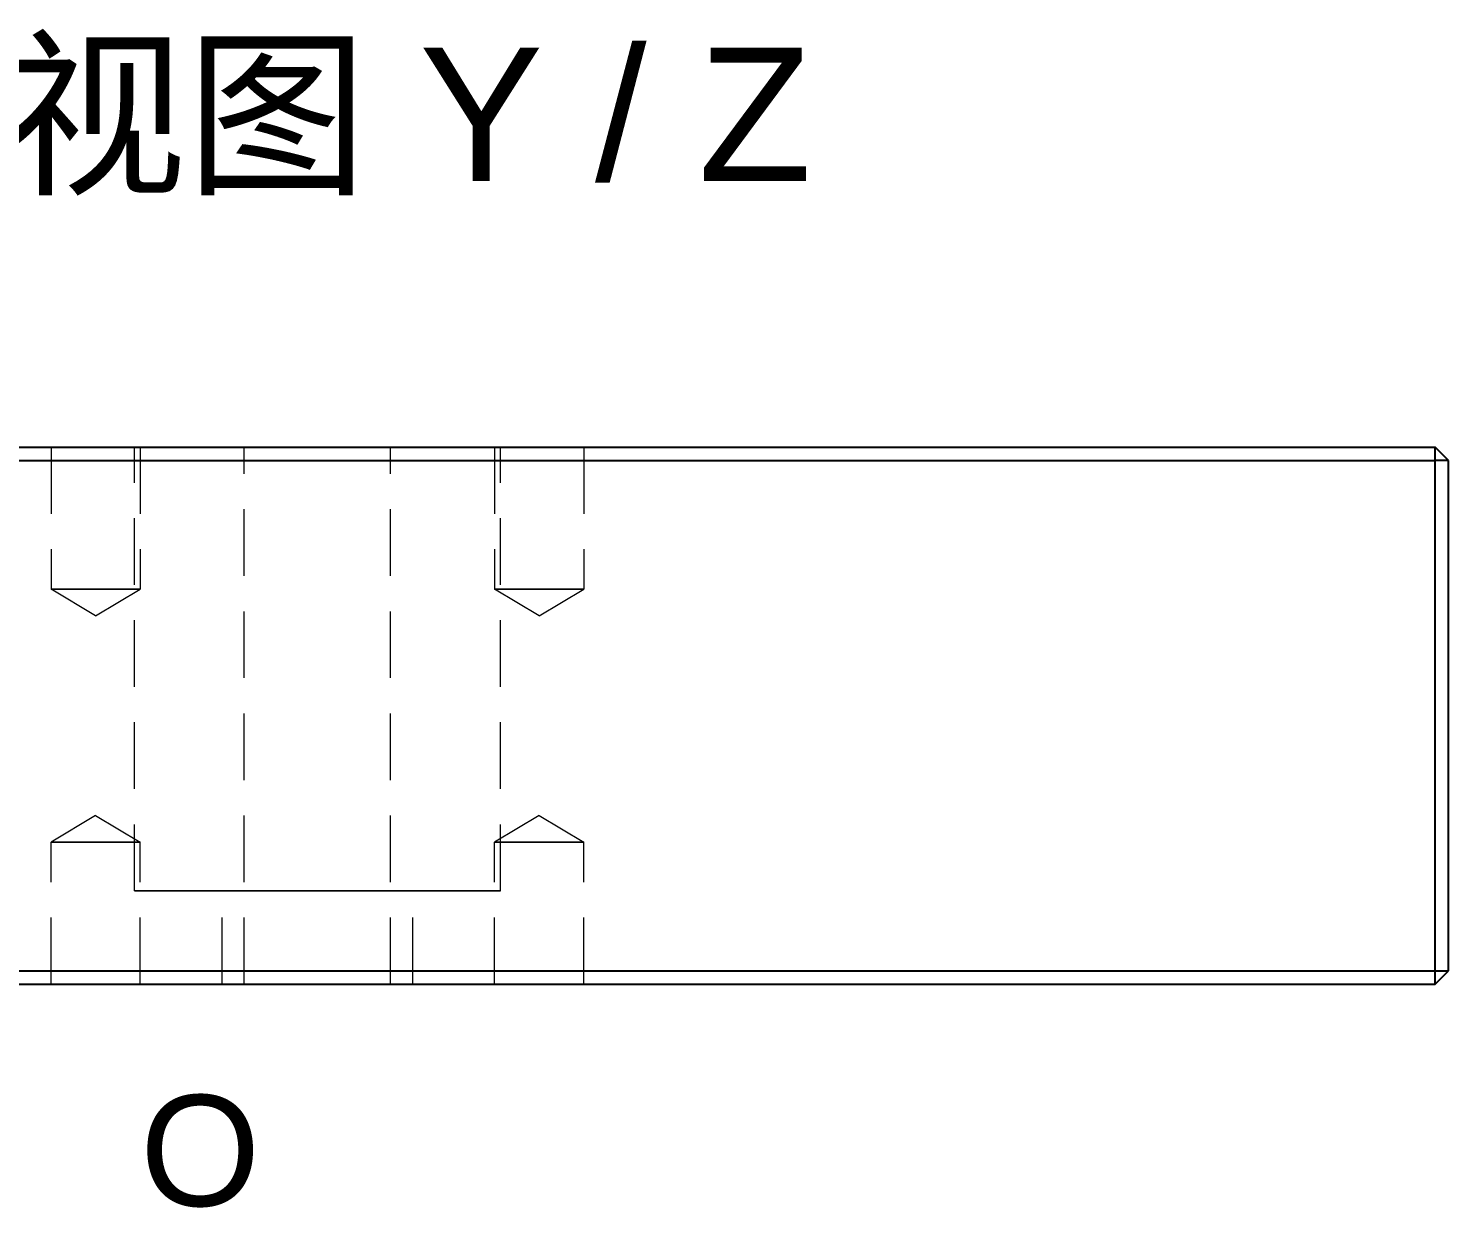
# Model space of a CAD drawing. Header units: millimetres. Extents: x 22 to 677, y 66 to 273.
# Drawn here: x 41.48 to 73.5, y 178.91 to 205.49 of the extents above; entities that cross this region are included whole.
import ezdxf
from ezdxf.enums import TextEntityAlignment as Align

# ---------------------------------------------------------------- set-up
doc = ezdxf.new("R2010")
doc.units = ezdxf.units.MM
doc.linetypes.add('WP_HIDDEN', pattern=[2.3, 1.5, -0.8])
for name, color, linetype, lineweight in [('ANNOTATIONS', 7, 'CONTINUOUS', 18), ('HIDDEN', 7, 'WP_HIDDEN', 13), ('VISIBLE', 7, 'CONTINUOUS', 25)]:
    doc.layers.add(name, color=color, linetype=linetype, lineweight=lineweight)
doc.styles.add('CJK', font='Arial Unicode.ttf')

msp = doc.modelspace()

# ---------------------------------------------------------------- linework, layer by layer
at = {"layer": 'HIDDEN'}
for p, q in [((41.995, 196.05), (41.995, 192.85)), ((43.875, 186.05), (43.875, 196.05)), ((44.005, 196.05), (44.005, 192.85)), ((46.35, 183.95), (46.35, 196.05)), ((49.65, 183.95), (49.65, 196.05)), ((51.995, 196.05), (51.995, 192.85)), ((52.125, 186.05), (52.125, 196.05)), ((54.005, 196.05), (54.005, 192.85)), ((43, 192.24614), (41.995, 192.85)), ((43, 192.24614), (44.005, 192.85)), ((53, 192.24614), (51.995, 192.85)), ((53, 192.24614), (54.005, 192.85)), ((43, 187.75386), (41.995, 187.15)), ((43, 187.75386), (44.005, 187.15)), ((53, 187.75386), (51.995, 187.15)), ((53, 187.75386), (54.005, 187.15)), ((41.995, 183.95), (41.995, 187.15)), ((44.005, 183.95), (44.005, 187.15)), ((51.995, 183.95), (51.995, 187.15)), ((54.005, 183.95), (54.005, 187.15)), ((45.85, 183.95), (45.85, 186.05)), ((50.15, 183.95), (50.15, 186.05))]:
    msp.add_line(p, q, dxfattribs=at)
for points in [[(44.005, 196.05), (43.9798, 196.05), (43.90547, 196.05), (43.78574, 196.05), (43.62661, 196.05), (43.43605, 196.05), (43.22363, 196.05), (43, 196.05), (42.77637, 196.05), (42.56395, 196.05), (42.37339, 196.05), (42.21426, 196.05), (42.09453, 196.05), (42.0202, 196.05), (41.995, 196.05)], [(41.995, 196.05), (42.00132, 196.05), (42.0202, 196.05), (42.0514, 196.05), (42.09453, 196.05), (42.14904, 196.05), (42.21426, 196.05), (42.28936, 196.05), (42.37339, 196.05), (42.46531, 196.05), (42.56395, 196.05), (42.66807, 196.05), (42.77637, 196.05), (42.88748, 196.05), (43, 196.05)], [(43, 196.05), (43.11252, 196.05), (43.22363, 196.05), (43.33193, 196.05), (43.43605, 196.05), (43.53469, 196.05), (43.62661, 196.05), (43.71064, 196.05), (43.78574, 196.05), (43.85096, 196.05), (43.90547, 196.05), (43.9486, 196.05), (43.9798, 196.05), (43.99868, 196.05), (44.005, 196.05)], [(52.125, 196.05), (52.02158, 196.05), (51.7165, 196.05), (51.22505, 196.05), (50.5719, 196.05), (49.78977, 196.05), (48.9179, 196.05), (48, 196.05), (47.0821, 196.05), (46.21023, 196.05), (45.4281, 196.05), (44.77495, 196.05), (44.2835, 196.05), (43.97842, 196.05), (43.875, 196.05)], [(43.875, 196.05), (43.90094, 196.05), (43.97842, 196.05), (44.10648, 196.05), (44.2835, 196.05), (44.50726, 196.05), (44.77495, 196.05), (45.08318, 196.05), (45.4281, 196.05), (45.80537, 196.05), (46.21023, 196.05), (46.6376, 196.05), (47.0821, 196.05), (47.53815, 196.05), (48, 196.05)], [(49.65, 196.05), (49.60863, 196.05), (49.4866, 196.05), (49.29002, 196.05), (49.02876, 196.05), (48.71591, 196.05), (48.36716, 196.05), (48, 196.05), (47.63284, 196.05), (47.28409, 196.05), (46.97124, 196.05), (46.70998, 196.05), (46.5134, 196.05), (46.39137, 196.05), (46.35, 196.05)], [(46.35, 196.05), (46.36037, 196.05), (46.39137, 196.05), (46.44259, 196.05), (46.5134, 196.05), (46.60291, 196.05), (46.70998, 196.05), (46.83327, 196.05), (46.97124, 196.05), (47.12215, 196.05), (47.28409, 196.05), (47.45504, 196.05), (47.63284, 196.05), (47.81526, 196.05), (48, 196.05)], [(48, 196.05), (48.46185, 196.05), (48.9179, 196.05), (49.3624, 196.05), (49.78977, 196.05), (50.19463, 196.05), (50.5719, 196.05), (50.91682, 196.05), (51.22505, 196.05), (51.49274, 196.05), (51.7165, 196.05), (51.89352, 196.05), (52.02158, 196.05), (52.09906, 196.05), (52.125, 196.05)], [(48, 196.05), (48.18474, 196.05), (48.36716, 196.05), (48.54496, 196.05), (48.71591, 196.05), (48.87785, 196.05), (49.02876, 196.05), (49.16673, 196.05), (49.29002, 196.05), (49.39709, 196.05), (49.4866, 196.05), (49.55741, 196.05), (49.60863, 196.05), (49.63963, 196.05), (49.65, 196.05)], [(54.005, 196.05), (53.9798, 196.05), (53.90547, 196.05), (53.78574, 196.05), (53.62661, 196.05), (53.43605, 196.05), (53.22363, 196.05), (53, 196.05), (52.77637, 196.05), (52.56395, 196.05), (52.37339, 196.05), (52.21426, 196.05), (52.09453, 196.05), (52.0202, 196.05), (51.995, 196.05)], [(51.995, 196.05), (52.00132, 196.05), (52.0202, 196.05), (52.0514, 196.05), (52.09453, 196.05), (52.14904, 196.05), (52.21426, 196.05), (52.28936, 196.05), (52.37339, 196.05), (52.46531, 196.05), (52.56395, 196.05), (52.66807, 196.05), (52.77637, 196.05), (52.88748, 196.05), (53, 196.05)], [(53, 196.05), (53.11252, 196.05), (53.22363, 196.05), (53.33193, 196.05), (53.43605, 196.05), (53.53469, 196.05), (53.62661, 196.05), (53.71064, 196.05), (53.78574, 196.05), (53.85096, 196.05), (53.90547, 196.05), (53.9486, 196.05), (53.9798, 196.05), (53.99868, 196.05), (54.005, 196.05)], [(44.005, 192.85), (43.9798, 192.85), (43.90547, 192.85), (43.78574, 192.85), (43.62661, 192.85), (43.43605, 192.85), (43.22363, 192.85), (43, 192.85), (42.77637, 192.85), (42.56395, 192.85), (42.37339, 192.85), (42.21426, 192.85), (42.09453, 192.85), (42.0202, 192.85), (41.995, 192.85)], [(41.995, 192.85), (42.00132, 192.85), (42.0202, 192.85), (42.0514, 192.85), (42.09453, 192.85), (42.14904, 192.85), (42.21426, 192.85), (42.28936, 192.85), (42.37339, 192.85), (42.46531, 192.85), (42.56395, 192.85), (42.66807, 192.85), (42.77637, 192.85), (42.88748, 192.85), (43, 192.85)], [(43, 192.85), (43.11252, 192.85), (43.22363, 192.85), (43.33193, 192.85), (43.43605, 192.85), (43.53469, 192.85), (43.62661, 192.85), (43.71064, 192.85), (43.78574, 192.85), (43.85096, 192.85), (43.90547, 192.85), (43.9486, 192.85), (43.9798, 192.85), (43.99868, 192.85), (44.005, 192.85)], [(54.005, 192.85), (53.9798, 192.85), (53.90547, 192.85), (53.78574, 192.85), (53.62661, 192.85), (53.43605, 192.85), (53.22363, 192.85), (53, 192.85), (52.77637, 192.85), (52.56395, 192.85), (52.37339, 192.85), (52.21426, 192.85), (52.09453, 192.85), (52.0202, 192.85), (51.995, 192.85)], [(51.995, 192.85), (52.00132, 192.85), (52.0202, 192.85), (52.0514, 192.85), (52.09453, 192.85), (52.14904, 192.85), (52.21426, 192.85), (52.28936, 192.85), (52.37339, 192.85), (52.46531, 192.85), (52.56395, 192.85), (52.66807, 192.85), (52.77637, 192.85), (52.88748, 192.85), (53, 192.85)], [(53, 192.85), (53.11252, 192.85), (53.22363, 192.85), (53.33193, 192.85), (53.43605, 192.85), (53.53469, 192.85), (53.62661, 192.85), (53.71064, 192.85), (53.78574, 192.85), (53.85096, 192.85), (53.90547, 192.85), (53.9486, 192.85), (53.9798, 192.85), (53.99868, 192.85), (54.005, 192.85)], [(44.005, 187.15), (43.9798, 187.15), (43.90547, 187.15), (43.78574, 187.15), (43.62661, 187.15), (43.43605, 187.15), (43.22363, 187.15), (43, 187.15), (42.77637, 187.15), (42.56395, 187.15), (42.37339, 187.15), (42.21426, 187.15), (42.09453, 187.15), (42.0202, 187.15), (41.995, 187.15)], [(41.995, 187.15), (42.00132, 187.15), (42.0202, 187.15), (42.0514, 187.15), (42.09453, 187.15), (42.14904, 187.15), (42.21426, 187.15), (42.28936, 187.15), (42.37339, 187.15), (42.46531, 187.15), (42.56395, 187.15), (42.66807, 187.15), (42.77637, 187.15), (42.88748, 187.15), (43, 187.15)], [(43, 187.15), (43.11252, 187.15), (43.22363, 187.15), (43.33193, 187.15), (43.43605, 187.15), (43.53469, 187.15), (43.62661, 187.15), (43.71064, 187.15), (43.78574, 187.15), (43.85096, 187.15), (43.90547, 187.15), (43.9486, 187.15), (43.9798, 187.15), (43.99868, 187.15), (44.005, 187.15)], [(54.005, 187.15), (53.9798, 187.15), (53.90547, 187.15), (53.78574, 187.15), (53.62661, 187.15), (53.43605, 187.15), (53.22363, 187.15), (53, 187.15), (52.77637, 187.15), (52.56395, 187.15), (52.37339, 187.15), (52.21426, 187.15), (52.09453, 187.15), (52.0202, 187.15), (51.995, 187.15)], [(51.995, 187.15), (52.00132, 187.15), (52.0202, 187.15), (52.0514, 187.15), (52.09453, 187.15), (52.14904, 187.15), (52.21426, 187.15), (52.28936, 187.15), (52.37339, 187.15), (52.46531, 187.15), (52.56395, 187.15), (52.66807, 187.15), (52.77637, 187.15), (52.88748, 187.15), (53, 187.15)], [(53, 187.15), (53.11252, 187.15), (53.22363, 187.15), (53.33193, 187.15), (53.43605, 187.15), (53.53469, 187.15), (53.62661, 187.15), (53.71064, 187.15), (53.78574, 187.15), (53.85096, 187.15), (53.90547, 187.15), (53.9486, 187.15), (53.9798, 187.15), (53.99868, 187.15), (54.005, 187.15)], [(52.125, 186.05), (52.02158, 186.05), (51.7165, 186.05), (51.22505, 186.05), (50.5719, 186.05), (49.78977, 186.05), (48.9179, 186.05), (48, 186.05), (47.0821, 186.05), (46.21023, 186.05), (45.4281, 186.05), (44.77495, 186.05), (44.2835, 186.05), (43.97842, 186.05), (43.875, 186.05)], [(43.875, 186.05), (43.90094, 186.05), (43.97842, 186.05), (44.10648, 186.05), (44.2835, 186.05), (44.50726, 186.05), (44.77495, 186.05), (45.08318, 186.05), (45.4281, 186.05), (45.80537, 186.05), (46.21023, 186.05), (46.6376, 186.05), (47.0821, 186.05), (47.53815, 186.05), (48, 186.05)], [(50.15, 186.05), (50.0961, 186.05), (49.93708, 186.05), (49.68094, 186.05), (49.3405, 186.05), (48.93285, 186.05), (48.47842, 186.05), (48, 186.05), (47.52158, 186.05), (47.06715, 186.05), (46.6595, 186.05), (46.31906, 186.05), (46.06292, 186.05), (45.9039, 186.05), (45.85, 186.05)], [(45.85, 186.05), (45.86352, 186.05), (45.9039, 186.05), (45.97065, 186.05), (46.06292, 186.05), (46.17954, 186.05), (46.31906, 186.05), (46.47972, 186.05), (46.6595, 186.05), (46.85613, 186.05), (47.06715, 186.05), (47.2899, 186.05), (47.52158, 186.05), (47.75928, 186.05), (48, 186.05)], [(48, 186.05), (48.24072, 186.05), (48.47842, 186.05), (48.7101, 186.05), (48.93285, 186.05), (49.14387, 186.05), (49.3405, 186.05), (49.52028, 186.05), (49.68094, 186.05), (49.82046, 186.05), (49.93708, 186.05), (50.02935, 186.05), (50.0961, 186.05), (50.13648, 186.05), (50.15, 186.05)], [(48, 186.05), (48.46185, 186.05), (48.9179, 186.05), (49.3624, 186.05), (49.78977, 186.05), (50.19463, 186.05), (50.5719, 186.05), (50.91682, 186.05), (51.22505, 186.05), (51.49274, 186.05), (51.7165, 186.05), (51.89352, 186.05), (52.02158, 186.05), (52.09906, 186.05), (52.125, 186.05)], [(44.005, 183.95), (43.9798, 183.95), (43.90547, 183.95), (43.78574, 183.95), (43.62661, 183.95), (43.43605, 183.95), (43.22363, 183.95), (43, 183.95), (42.77637, 183.95), (42.56395, 183.95), (42.37339, 183.95), (42.21426, 183.95), (42.09453, 183.95), (42.0202, 183.95), (41.995, 183.95)], [(41.995, 183.95), (42.00132, 183.95), (42.0202, 183.95), (42.0514, 183.95), (42.09453, 183.95), (42.14904, 183.95), (42.21426, 183.95), (42.28936, 183.95), (42.37339, 183.95), (42.46531, 183.95), (42.56395, 183.95), (42.66807, 183.95), (42.77637, 183.95), (42.88748, 183.95), (43, 183.95)], [(43, 183.95), (43.11252, 183.95), (43.22363, 183.95), (43.33193, 183.95), (43.43605, 183.95), (43.53469, 183.95), (43.62661, 183.95), (43.71064, 183.95), (43.78574, 183.95), (43.85096, 183.95), (43.90547, 183.95), (43.9486, 183.95), (43.9798, 183.95), (43.99868, 183.95), (44.005, 183.95)], [(50.15, 183.95), (50.0961, 183.95), (49.93708, 183.95), (49.68094, 183.95), (49.3405, 183.95), (48.93285, 183.95), (48.47842, 183.95), (48, 183.95), (47.52158, 183.95), (47.06715, 183.95), (46.6595, 183.95), (46.31906, 183.95), (46.06292, 183.95), (45.9039, 183.95), (45.85, 183.95)], [(45.85, 183.95), (45.86352, 183.95), (45.9039, 183.95), (45.97065, 183.95), (46.06292, 183.95), (46.17954, 183.95), (46.31906, 183.95), (46.47972, 183.95), (46.6595, 183.95), (46.85613, 183.95), (47.06715, 183.95), (47.2899, 183.95), (47.52158, 183.95), (47.75928, 183.95), (48, 183.95)], [(49.65, 183.95), (49.60863, 183.95), (49.4866, 183.95), (49.29002, 183.95), (49.02876, 183.95), (48.71591, 183.95), (48.36716, 183.95), (48, 183.95), (47.63284, 183.95), (47.28409, 183.95), (46.97124, 183.95), (46.70998, 183.95), (46.5134, 183.95), (46.39137, 183.95), (46.35, 183.95)], [(46.35, 183.95), (46.36037, 183.95), (46.39137, 183.95), (46.44259, 183.95), (46.5134, 183.95), (46.60291, 183.95), (46.70998, 183.95), (46.83327, 183.95), (46.97124, 183.95), (47.12215, 183.95), (47.28409, 183.95), (47.45504, 183.95), (47.63284, 183.95), (47.81526, 183.95), (48, 183.95)], [(48, 183.95), (48.24072, 183.95), (48.47842, 183.95), (48.7101, 183.95), (48.93285, 183.95), (49.14387, 183.95), (49.3405, 183.95), (49.52028, 183.95), (49.68094, 183.95), (49.82046, 183.95), (49.93708, 183.95), (50.02935, 183.95), (50.0961, 183.95), (50.13648, 183.95), (50.15, 183.95)], [(48, 183.95), (48.18474, 183.95), (48.36716, 183.95), (48.54496, 183.95), (48.71591, 183.95), (48.87785, 183.95), (49.02876, 183.95), (49.16673, 183.95), (49.29002, 183.95), (49.39709, 183.95), (49.4866, 183.95), (49.55741, 183.95), (49.60863, 183.95), (49.63963, 183.95), (49.65, 183.95)], [(54.005, 183.95), (53.9798, 183.95), (53.90547, 183.95), (53.78574, 183.95), (53.62661, 183.95), (53.43605, 183.95), (53.22363, 183.95), (53, 183.95), (52.77637, 183.95), (52.56395, 183.95), (52.37339, 183.95), (52.21426, 183.95), (52.09453, 183.95), (52.0202, 183.95), (51.995, 183.95)], [(51.995, 183.95), (52.00132, 183.95), (52.0202, 183.95), (52.0514, 183.95), (52.09453, 183.95), (52.14904, 183.95), (52.21426, 183.95), (52.28936, 183.95), (52.37339, 183.95), (52.46531, 183.95), (52.56395, 183.95), (52.66807, 183.95), (52.77637, 183.95), (52.88748, 183.95), (53, 183.95)], [(53, 183.95), (53.11252, 183.95), (53.22363, 183.95), (53.33193, 183.95), (53.43605, 183.95), (53.53469, 183.95), (53.62661, 183.95), (53.71064, 183.95), (53.78574, 183.95), (53.85096, 183.95), (53.90547, 183.95), (53.9486, 183.95), (53.9798, 183.95), (53.99868, 183.95), (54.005, 183.95)]]:
    msp.add_lwpolyline(points, dxfattribs=at)
at = {"layer": 'VISIBLE'}
for p, q in [((22.8, 196.05), (73.2, 196.05)), ((73.5, 195.75), (73.2, 196.05)), ((73.2, 195.75), (73.2, 196.05)), ((22.8, 195.75), (73.2, 195.75)), ((73.2, 184.25), (73.2, 195.75)), ((73.5, 195.75), (73.2, 195.75)), ((73.5, 184.25), (73.5, 195.75)), ((22.8, 184.25), (73.2, 184.25)), ((73.2, 183.95), (73.5, 184.25)), ((73.2, 183.95), (73.2, 184.25)), ((73.2, 184.25), (73.5, 184.25)), ((22.8, 183.95), (73.2, 183.95))]:
    msp.add_line(p, q, dxfattribs=at)

# ---------------------------------------------------------------- texts
at = {"layer": 'ANNOTATIONS', "style": 'CJK'}
msp.add_text('右视图 Y / Z', height=3, dxfattribs=at).set_placement((48, 202.05), align=Align.CENTER)
msp.add_text('O', height=2.5, dxfattribs=at).set_placement((44, 178.95))

doc.saveas('drawing.dxf')
